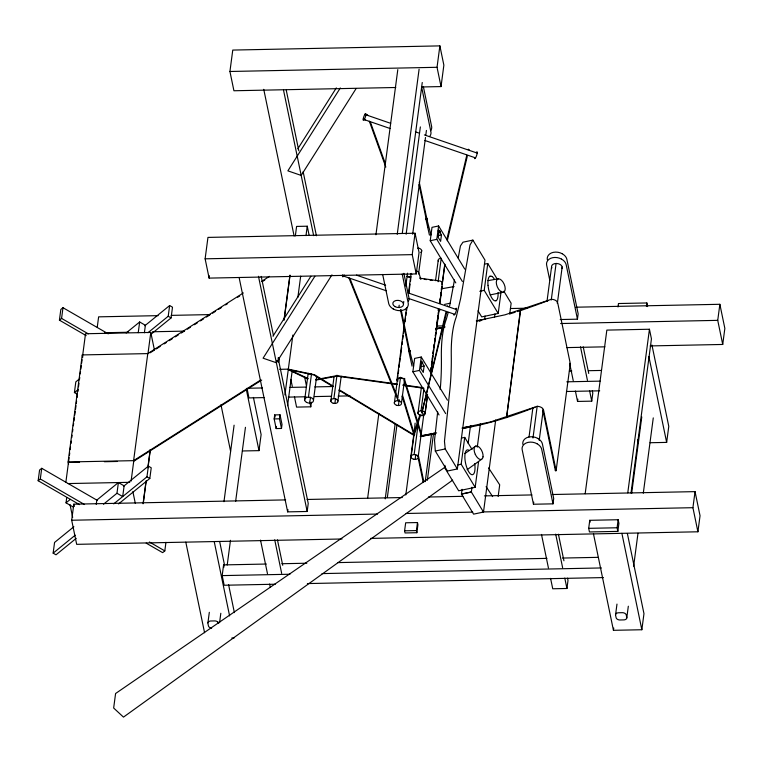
<?xml version="1.0" encoding="UTF-8"?>
<svg xmlns="http://www.w3.org/2000/svg" width="763" height="763" viewBox="0 0 763 763"><rect width="100%" height="100%" fill="white"/><g stroke="black" fill="none" stroke-linecap="round" stroke-linejoin="round"><path stroke-width="1.14" d="M412.077 366.164L408.539 350.083L409.111 348.72L413.613 366.068M421.643 361.195L421.643 361.195A1.221 0.811 7.6 0 0 421.472 362.673L422.816 362.93L422.254 362.072M429.435 235.109L425.897 219.029L426.469 217.665L430.971 235.014M427.328 220.612C426.012 216.339 426.469 223.893 427.471 219.591M409.369 349.082L408.854 350.694L408.539 350.083M426.727 218.027L426.202 219.639L425.897 219.029M427.28 220.059C426.622 222.109 427.452 217.627 427.452 220.126M410.141 350.942L409.683 351.991L410.065 350.522M437.666 411.953L434.529 440.194L435.311 451.028L447.452 471.029L457.352 468.949L485.001 260.126L472.869 240.116L462.969 242.195L460.451 245.905L458.21 257.97M79.543 504.648L38.15 480.738L39.571 470.037L41.727 468.282L97.292 500.375M86.171 335.615L59.419 320.164L60.83 309.463L62.986 307.708L108.27 333.851M38.15 480.738L40.305 478.983L41.727 468.282M59.419 320.164L61.574 318.409L62.986 307.708M76.243 538.344L56.004 554.806L53.143 553.146L54.564 542.445L73.877 526.737M77.273 394.233L74.412 392.573L75.823 381.872L79.505 378.877M68.584 464.266L68.107 461.968L82.29 354.919L147.784 353.603L243.349 292.954M65.837 482.435L69.118 457.657M69.433 455.292L69.738 452.936M70.215 449.397L70.52 447.032M70.997 443.494L71.302 441.138M71.77 437.59L72.084 435.234M72.552 431.696L72.867 429.331M73.334 425.792L73.649 423.436M73.963 421.071L74.431 417.533M74.745 415.167L75.213 411.629M75.527 409.273L75.995 405.735M76.31 403.369L76.615 401.014M77.092 397.475L77.397 395.11M77.874 391.572L78.179 389.206M78.494 386.851L78.961 383.312M79.428 379.774L79.743 377.408M80.21 373.87L80.525 371.505M80.84 369.149L81.307 365.611M81.622 363.245L82.089 359.707M82.404 357.351L85.523 333.746L150.788 332.43L154.412 349.921M73.181 506.975L66.028 502.846L66.734 497.486M342.072 538.983L76.681 544.343L71.684 520.242L73.811 504.181L285.658 499.899M97.254 327.165L98.627 316.845L158.132 315.644M96.252 504.381L96.815 500.099L118.389 482.55L124.121 485.859L122.7 496.56L116.977 493.26L118.389 482.55M138.237 332.678L139.658 321.976L145.38 325.286L144.388 332.773M68.107 461.968L133.601 460.652L147.784 353.603M131.102 481.119L133.754 461.052M147.974 353.67L150.788 332.43M143.062 503.78L146.019 481.434M147.888 467.318L150.225 449.665M143.32 503.084L146.219 480.585M147.993 467.795L150.282 449.903M113.716 503.876L146.954 476.837L148.375 466.126L151.236 467.786L149.815 478.487L118.551 503.923M147.984 332.716L168.222 316.254L169.634 305.553L172.505 307.203L171.084 317.913L150.845 334.375M146.191 543.142L162.653 552.65L164.818 550.896L165.943 542.331M205.123 258.819L207.956 237.407L415.062 233.23L419.059 252.505L416.226 273.917L209.11 278.104L205.123 258.819L412.23 254.632L416.226 273.917M395.806 87.497L233.926 90.759L229.93 71.484L232.763 50.072L439.879 45.885L443.866 65.17L441.033 86.581L421.987 86.963M209.11 278.104L209.415 275.844M207.908 622.913L209.32 612.317M223.969 501.682L234.098 425.182M275.29 584.22L224.169 585.25L222.176 575.607L223.588 564.906L266.392 564.038M219.572 622.684L220.822 613.271M227.212 565.011L230.483 540.299M235.624 501.453L245.448 427.309M242.424 450.971L258.991 450.637L261.118 434.576L253.411 397.409M314.871 276.282L263.082 358.19L276.378 362.759L276.673 360.47M278.39 362.311L279.02 357.599M283.998 319.955L289.921 275.252M278.514 362.301L279.144 357.599M284.122 319.955L290.045 275.252M295.348 235.862L296.597 226.42L307.241 226.21L309.063 234.975M274.165 418.925L274.699 414.91L280.021 414.805L282.024 424.447L281.49 428.463L276.158 428.568L274.165 418.925L279.487 418.82L281.49 428.463M276.158 428.568L276.425 426.565M279.487 418.82L280.021 414.805M284.904 394.9L292.878 335.033M297.866 297.389L300.67 276.206M305.992 235.643L307.241 226.21M287.556 405.773L292.086 371.562M278.094 357.904L308.233 503.446L307.174 511.477L287.651 511.868L287.956 509.579M304.628 400.203L308.195 373.221M308.443 397.103L311.542 373.632M309.683 403.131L310.465 397.265M294.432 396.703L296.578 407.108L310.779 406.813L311.39 402.225M313.498 400.031L316.607 376.56M330.827 401.128L334.089 376.483M333.879 398.648L336.988 375.177M334.881 403.465L335.501 398.772M337.923 400.985L341.195 376.34M375.93 234.794L397.8 69.643M397.227 234.365L419.097 69.214M402.254 233.497L422.254 82.499M367.661 498.067L378.877 413.346M406.135 234.27L420.356 126.916M398.887 307.556L399.202 305.2M403.465 303.836L403.77 301.471M405.802 286.144L407.528 273.164M412.678 234.231L425.487 137.502M425.802 135.146L426.431 130.425M412.23 254.632L415.062 233.23M441.033 86.581L437.037 67.297L439.879 45.885M396.998 379.85L404.161 325.734M404.476 323.378L406.498 308.09M408.529 292.801L411.019 273.974M394.366 403.198L397.914 375.654M398.248 373.86L398.696 369.788M399.011 367.442L399.469 363.922M399.802 362.129L400.251 358.057M400.585 356.264L401.653 347.489M402.139 344.523L402.425 341.624M402.74 339.277L403.198 335.758M403.513 333.412L403.98 329.893M405.067 321.681L405.534 318.161M405.84 315.815L406.307 312.286M406.641 310.503L406.937 307.594M408.968 292.897L410.036 284.132M410.523 281.166L410.818 278.257M397.418 400.718L400.527 377.246M385.22 498.888L395.186 423.57M398.41 405.534L399.192 399.669M387.337 497.533L396.998 424.571M401.462 403.055L404.724 378.41M418.563 273.974L421.662 250.512M439.059 414.967L412.869 371.791L414.643 358.41L421.243 357.017L447.433 400.194M455.807 282.901L430.227 240.727L432.001 227.345L438.601 225.962L464.791 269.139M445.659 413.575L419.469 370.398L421.243 357.017M462.407 281.518L436.827 239.344L438.601 225.962M421.558 363.083L420.852 368.443L423.265 372.411L424.114 365.992L422.301 363.007M439.059 230.96L438.21 237.379L440.613 241.356L441.472 234.928L439.66 231.952M414.366 435.492A3.968 2.623 7.5 0 1 413.956 434.939L415.11 423.141M405.802 494.949L413.746 434.939M411.076 457.075L414.185 433.613M417.971 413.298L421.386 387.48M435.53 280.698L438.172 260.746M414.128 454.595L418.162 424.085M404.6 530.819L405.668 522.789L417.475 522.55L417.914 524.696L416.856 532.717L405.048 532.955L404.6 530.819L416.407 530.581L416.856 532.717M421.023 410.809L423.818 389.693M438.115 281.738L441.224 258.266A3.586 2.375 7.5 0 0 439.106 258.857A3.624 2.394 7.5 0 0 438.315 259.678A3.586 2.375 7.5 0 0 438.382 261.299M415.129 459.421L415.749 454.729M422.025 415.635L422.645 410.942A3.624 2.394 7.5 0 1 423.97 411.639A3.586 2.375 7.5 0 1 424.934 414.214A3.624 2.394 7.5 0 1 424.133 415.053A3.586 2.375 7.5 0 1 420.423 415.406M418.172 456.932L423.923 413.517M425.067 413.145L427.557 394.376M430.666 370.904L431.133 367.385M431.438 365.038L431.906 361.519M432.22 359.173L432.688 355.653M432.993 353.307L433.46 349.788M433.775 347.442L434.242 343.922M434.548 341.566L435.015 338.047M435.33 335.701L435.797 332.182M436.102 329.835L436.417 327.489M436.884 323.97L437.972 315.758M438.277 313.412L438.744 309.892M439.831 301.671L440.299 298.152M440.613 295.806L441.081 292.286M441.386 289.94L441.853 286.421M442.168 284.074L444.81 264.122M425.096 413.708L427.423 396.102M430.685 371.457L431.152 367.938M431.467 365.591L432.707 356.207M433.022 353.86L433.479 350.341M433.794 347.995L434.261 344.475M434.567 342.129L435.034 338.6M435.349 336.254L435.816 332.735M436.121 330.389L438.925 309.273M439.85 302.224L441.1 292.839M441.405 290.493L441.872 286.974M442.187 284.628L444.829 264.675M430.79 372.773L439.202 309.253M439.984 303.369L442.387 282.739A3.977 2.632 7.5 0 0 439.936 281.003L419.564 278.152M416.407 530.581L417.475 522.55M425.229 481.653L431.62 433.403M427.347 480.289L433.575 433.222M444.991 465.382L444.676 467.709L458.677 490.781L475.168 487.319L478.573 461.634M475.168 487.319L461.176 464.247L464.734 437.399L461.434 438.096M478.048 310.884L481.701 316.903L498.201 313.44L484.209 290.369L487.757 263.531L484.457 264.217M495.683 420.031L483.494 512.059L473.594 514.138L461.453 494.128L462.073 489.302M468.167 443.332L470.504 425.64M484.562 319.544L485.03 316.006M483.494 512.059L471.353 492.049L471.973 487.223M477.285 447.147L480.404 423.56M494.453 317.465L494.929 313.927M498.201 313.44L501.138 291.266M509.741 313.851L511.143 303.226L503.866 291.228M498.153 496.522L499.698 484.82L488.578 467.91M529.026 437.037L532.927 407.547M546.995 301.375L551.525 267.164M532.975 438.029L537.2 406.183M551.258 300.012L556.093 263.435M539.203 440.356L543.266 409.683M557.333 303.521L562.169 266.945M537.791 438.41L537.753 438.391A11.96 7.916 7.5 0 1 542.417 443.999L553.7 498.497L552.994 503.847L533.461 504.238L533.747 502.102M485.592 319.115L476.312 320.899L504.992 314.823L551.268 299.325A5.742 3.805 7.5 0 1 553.843 299.668A5.799 3.834 7.5 0 1 556.818 301.385L557.743 303.054L570.285 363.627L556.103 470.676L555.397 470.695L555.712 468.339M560.214 319.535L577.448 319.182L578.154 313.831L566.871 259.344A11.96 7.916 7.5 0 0 562.245 253.755L562.245 253.755M592.326 390.799L592.803 393.117L591.745 401.147L577.543 401.433L577.849 399.135M550.581 578.364L552.736 588.769L566.938 588.483L567.996 580.452L567.519 578.144M585.183 493.68L606.843 330.102L649.447 329.244L651.44 338.886L631.02 493.041M588.693 528.339L589.761 520.309L618.154 519.737L618.907 523.351L617.839 531.382L589.446 531.954L588.693 528.339L617.095 527.767L617.839 531.382M618.011 306.974L618.469 303.531L646.862 302.959L647.615 306.573M617.095 527.767L618.154 519.737M646.414 306.402L646.862 302.959M627.777 492.812L649.447 329.244M627.377 533.537L643.972 613.681L641.845 629.742L613.442 630.314L613.748 628.016M615.579 614.682L616.981 604.086M631.64 493.451L641.769 416.951M626.766 617.982L628.33 606.213M633.633 566.194L637.992 533.242M643.295 493.222L653.271 417.895M650.086 442.731L666.652 442.397L668.779 426.345L651.945 345.038M370.637 538.401L697.916 531.792L692.918 507.691L695.045 491.63L552.24 494.519M650.124 345.925L722.723 344.456L717.735 320.355L719.862 304.294L575.855 307.203M697.916 531.792L700.043 515.74L695.045 491.63M722.723 344.456L724.85 328.395L719.862 304.294M454.462 280.002L449.617 306.058M409.798 350.246L410.179 350.999M448.205 312.458L446.393 319.01A92.104 32.418 78.1 0 0 441.367 356.96L441.367 357.141A177.34 62.423 78.1 0 1 440.203 389.54M446.841 239.458L466.794 155.232M447.28 240.736L467.233 156.52M446.698 312.191L421.863 412.64L445.983 312.067M421.472 362.673L422.502 363.159L422.387 362.129M413.708 433.727L419.898 414.891M414.576 433.365L414.633 434.824M414.9 432.907L420.604 415.024M426.231 219.362L426.946 219.353L426.259 219.496L419.021 184.522M408.873 350.417L409.588 350.408L408.901 350.551L400.461 309.768M423.103 481.701L423.808 481.691L423.131 481.834L418.286 458.439M421.538 412.306L422.254 412.43M472.869 240.116L469.998 245.028L460.623 298.543L456.293 316.931A92.104 32.418 78.1 0 0 451.267 354.881L451.267 355.062A177.34 62.423 78.1 0 1 449.998 388.577L444.467 441.262L445.211 448.949L457.352 468.949M297.799 148.842L336.33 87.907M340.317 87.945L287.889 170.855L301.185 175.423L356.14 88.527M272.982 336.178L310.884 276.244M276.378 362.759L331.962 274.861M409.826 350.312L410.132 350.789M439.087 231.237C437.943 232.486 441.214 232.248 439.993 231.084M398.524 400.146L397.924 400.203M126.172 332.945L139.658 321.976M144.808 325.753L169.634 305.553M74.412 392.573L78.093 389.578M66.028 502.846L70.339 499.336M123.539 486.327L148.375 466.126M103.491 504.229L116.977 493.26M53.143 553.146L75.213 535.197M452.65 480.127L123.482 717.115L113.658 708.026L115.585 693.519L445.191 467.07M467.128 469.703L481.606 459.278A7.172 3.672 65.8 0 0 482.998 456.837M439.211 231.103C437.504 232.543 441.462 232.181 439.869 231.103M464.81 453.594L475.607 446.183A7.172 3.672 65.8 0 1 477.295 446.164M261.461 281.461L269.501 276.359M150.139 352.802L154.164 350.246M156.177 348.968L160.201 346.421M164.226 343.865L166.239 342.587M169.252 340.67L172.276 338.753M175.29 336.845L178.313 334.928M181.327 333.011L184.341 331.094M187.364 329.177L190.378 327.27M194.403 324.714L197.426 322.797M200.44 320.88L203.454 318.963M206.477 317.055L209.491 315.138M212.515 313.221L215.528 311.304M218.552 309.387L221.566 307.479M225.59 304.923L227.603 303.645M237.665 297.265L239.677 295.987M262.815 281.299L264.828 280.031M133.601 460.652L260.355 380.212M133.954 461.129L261.709 380.06M539.04 304.027L548.215 300.584M535.054 407.251C511.515 416.522 487.366 424.371 462.34 428.444M521.806 310.179L538.02 304.408M509.713 313.927L515.225 312.239M517.419 311.571L520.728 310.56L520.614 310.026L506.546 417.609L520.366 310.121L520.719 310.56M471.42 426.164L462.14 427.948L490.819 421.872L537.085 406.374A5.742 3.805 7.5 0 1 542.617 408.424M438.172 235.624L441.472 234.928M430.227 240.727L436.827 239.344M479.803 291.294L484.209 290.369M420.814 366.679L424.114 365.992M412.869 371.791L419.469 370.398M435.311 451.028L445.211 448.949M457.876 464.944L461.176 464.247M461.453 494.023L471.353 491.944M461.453 494.128L471.353 492.049M427.013 219.401L427.49 219.734M444.648 304.38L450.475 303.169M490.123 294.928L502.951 292.267A7.172 3.672 65.8 0 0 502.998 282.052A7.172 3.672 65.8 0 0 496.293 282.329A7.172 3.672 65.8 0 0 502.951 292.267M436.512 328.624L444.686 327.041M435.568 329.32L437.905 328.872M421.166 435.902L435.187 433.184M420.222 436.598L435.425 433.651M435.721 328.71L445.001 326.926M439.364 328.519L441.691 328.071M315.825 379.612L336.845 375.654L397.218 384.056M316.054 380.088L336.941 376.14L397.189 384.533M420.384 435.978L436.617 432.859M420.537 436.465L435.654 433.556M462.397 428.415L471.696 426.622M441.205 288.843L454.071 286.583M488.005 280.631L498.544 278.781M438.992 230.14L438.992 230.14A1.221 0.811 7.6 0 0 438.83 231.618L439.536 231.599M229.93 71.484L437.037 67.297M171.217 315.377L210.493 314.585M437.8 309.997L440.184 309.94M510.399 308.529L527.061 308.195M104.827 332.735L128.632 332.248M152.428 331.771L184.57 331.123M436.865 326.03L444.009 325.877M560.643 323.531L717.735 320.355M566.823 347.604L604.906 346.831M279.639 369.321L288.357 369.149L308.166 378.639M569.57 363.636L570.285 363.627M569.408 371.085L571.792 371.037M588.435 370.704L601.511 370.436M248.166 388.243L262.434 387.957M289.787 387.404L306.43 387.07M314.747 386.898L332.582 386.545M566.804 381.815L600.09 381.138M264.437 397.599L248.976 397.914L246.983 388.272M288.214 397.122L306.049 396.76M314.366 396.588L331.018 396.255M338.152 396.111L350.036 395.873M566.423 391.505L599.708 390.828M68.918 462.445L79.562 462.225M104.388 461.72L117.397 461.462M68.05 483.57L129.758 482.321M307.079 499.469L402.282 497.543M428.463 497.018L462.979 496.322M484.4 495.893L532.002 494.929M71.684 520.242L377.542 514.062M406.107 513.48L472.755 512.135M482.273 511.944L692.918 507.691M281.843 563.723L306.812 563.228M337.723 562.598L546.976 558.373M562.436 558.058L598.106 557.343M222.176 575.607L289.94 574.243M322.043 573.595L601.444 567.949M307.394 583.571L603.438 577.591M231.809 638.021L234.174 637.973M406.727 276.349L411.4 277.007M407.871 276.998L410.208 277.322M424.199 279.287L426.536 279.611M430.036 280.107L432.363 280.431M403.055 384.876L422.883 387.661M403.026 385.353L424.018 388.3M409.493 352.22L409.359 350.055L409.655 351.295M288.29 369.149L314.547 374.767L333.269 386.192M288.271 369.626L313.355 374.843M364.933 114.259L367.175 115.032M365.916 114.812L390.656 123.32M415.387 131.827L418.763 132.981M424.381 134.917L477.218 153.086M363.236 119.057L365.477 119.829M364.218 119.61L390.084 128.499M424.934 140.487L475.53 157.884M356.445 275.138L385.668 285.19M408.157 292.925L456.503 309.549M343.503 276.072L386.221 290.76M408.71 298.495L454.805 314.346M288.204 369.635L307.775 379.011M561.501 259.086L561.539 259.105A11.96 7.916 7.5 0 1 566.165 264.694L577.448 319.182M393.307 309.005L393.346 309.034A11.96 7.916 7.5 0 1 388.682 303.416L382.673 274.432M537.047 443.742L537.085 443.77A11.96 7.916 7.5 0 1 541.701 449.359L552.994 503.847M314.175 375.158L314.9 375.568M168.222 316.254L171.084 317.913M61.574 318.409L88.327 333.86M146.954 476.837L149.815 478.487M40.305 478.983L84.55 504.543M149.376 541.978L164.818 550.896M427.022 219.429L427.28 219.916M339.354 389.855L414.385 435.034M315.539 376.121L332.782 386.507M338.867 390.17L413.947 435.387M542.636 408.434L543.561 410.103L556.103 470.676M411.791 274.508L411.2 273.412M397.618 381.557L397.018 380.46A3.968 2.623 7.5 0 1 399.936 377.752A3.968 2.623 7.5 0 1 404.609 379.697L421.548 434.185A3.968 2.623 7.5 0 1 421.033 435.854M420.642 433.699L403.932 379.812M486.098 486.651L492.64 496.589M487.757 263.531L497.495 279.573M464.734 437.399L472.03 449.436M349.874 278.352L397.676 397.657M348.796 277.579L397.485 399.097M397.924 380.937L397.733 380.441A3.243 2.146 7.5 0 1 400.48 378.21M370.36 121.985L385.258 163.416M369.321 121.183L385.82 167.097M420.871 279.468L418.782 272.649A3.987 2.632 7.5 0 0 416.331 270.913M402.416 394.938L414.433 434.3M402.072 396.169L413.737 434.357M648.855 356.445L666.652 442.397M637.534 439.488L638.259 442.979M583.228 346.869L588.74 373.46M621.883 533.327L641.845 629.742M580.49 346.812L587.434 380.336M589.589 390.742L591.745 401.147M569.646 363.283L573.232 380.623M575.388 391.028L577.543 401.433M549.761 280.164L546.632 265.085A11.96 7.916 7.5 0 1 548.921 259.363L548.95 259.334A8.965 5.942 7.5 0 1 561.454 259.086M593.48 533.9L613.442 630.314M589.761 520.309L590.133 522.121M542.855 410.151L555.397 470.695M558.421 534.205L563.924 560.795M555.683 534.148L562.627 567.672M564.782 578.077L566.938 588.483M541.482 534.434L548.425 567.958M533.461 504.238L522.178 449.75A11.96 7.916 7.5 0 1 524.458 444.018L524.496 443.999A8.965 5.942 7.5 0 1 536.999 443.742M423.436 86.972L431.6 126.391A11.96 7.916 7.5 0 1 430.675 130.683M421.519 86.534L430.885 131.741A11.96 7.916 7.5 0 1 429.97 136.033M419.249 182.185L426.946 219.353M403.875 273.326L408.911 297.675A11.96 7.916 7.5 0 1 408.463 301.166M402.206 274.041L408.205 303.025A11.96 7.916 7.5 0 1 405.926 308.748A8.965 5.942 7.5 0 1 393.384 309.025M401.166 309.759L409.588 350.408M418.267 454.929L423.808 481.691M286.268 90.225L298.8 150.769M303.149 171.732L316.407 235.767M283.512 90.101L313.66 235.653M263.75 89.338L294.127 236.044M304.561 376.76L306.468 386.011M309.826 402.196L310.779 406.813M290.837 379.354L292.277 386.297M261.213 276.397L273.516 335.777M258.466 276.282L307.174 511.477M274.699 414.91L275.138 417.056M239.181 277.837L287.651 511.868M246.239 389.073L258.991 450.637M277.455 539.88L282.73 565.316M274.718 539.822L281.661 573.347M260.517 540.109L267.46 573.633M269.616 584.038L270.34 587.5M220.965 404.743L230.588 451.21M219.706 541.768L224.513 565.001M228.604 584.744L234.384 612.622M223.588 564.906L224.036 567.043M214.212 541.558L229.606 615.903M185.81 542.14L204.579 632.737M132.876 491.63L135.289 503.284M82.29 354.919L82.766 357.218M73.811 504.181L74.288 506.479M70.024 504.61L72.685 517.428M474.71 463.637A12.675 4.464 78.1 0 1 471.477 474.576A12.675 4.464 78.1 0 1 465.02 459.746A12.675 4.464 78.1 0 1 468.883 450.256M488.034 285.343A12.675 4.464 78.1 0 0 488.949 290.741A12.551 4.416 78.1 0 0 494.023 300.45A12.675 4.464 78.1 0 0 496.026 300.651M498.048 292.515A12.675 4.464 78.1 0 1 497.934 296.616A12.675 4.464 78.1 0 1 496.055 300.784M489.932 276.32A12.675 4.464 78.1 0 1 491.935 276.521M487.986 285.267A12.675 4.464 78.1 0 1 489.903 276.177M491.916 276.378A12.675 4.464 78.1 0 1 494.214 279M417.628 248.185A3.586 2.375 7.5 0 1 419.24 248.395M396.817 405.315A3.586 2.375 7.5 0 0 400.537 404.953A3.624 2.394 7.5 0 0 401.319 404.123A3.586 2.375 7.5 0 0 400.375 401.567A3.624 2.394 7.5 0 0 399.02 400.909A3.586 2.375 7.5 0 0 395.329 401.3A3.624 2.394 7.5 0 0 394.471 402.111A3.586 2.375 7.5 0 0 395.492 404.686A3.624 2.394 7.5 0 0 396.779 405.325M420.728 252.419A3.624 2.394 7.5 0 0 421.529 251.58A3.586 2.375 7.5 0 0 420.575 249.024A3.624 2.394 7.5 0 0 419.221 248.366M413.527 459.192A3.586 2.375 7.5 0 0 417.247 458.84A3.624 2.394 7.5 0 0 418.038 458A3.586 2.375 7.5 0 0 417.084 455.454A3.624 2.394 7.5 0 0 415.73 454.796A3.586 2.375 7.5 0 0 412.039 455.187A3.624 2.394 7.5 0 0 411.181 455.997M411.247 456.016A3.586 2.375 7.5 0 0 412.201 458.573A3.624 2.394 7.5 0 0 413.489 459.202M422.645 411.038A3.586 2.375 7.5 0 0 418.935 411.4A3.624 2.394 7.5 0 0 418.076 412.211A3.586 2.375 7.5 0 0 419.097 414.786A3.624 2.394 7.5 0 0 420.384 415.415M336.836 399.497A3.586 2.375 7.5 0 1 337.79 402.053A3.624 2.394 7.5 0 1 336.988 402.893A3.586 2.375 7.5 0 1 333.278 403.245M336.864 399.488A3.624 2.394 7.5 0 0 335.52 398.858A3.586 2.375 7.5 0 0 331.771 399.221A3.624 2.394 7.5 0 0 330.97 400.06A3.586 2.375 7.5 0 0 331.953 402.616A3.624 2.394 7.5 0 0 333.24 403.255M481.606 459.278A7.239 3.701 65.9 0 1 479.908 459.345A7.172 3.672 65.8 0 1 475.301 454.347M475.254 454.3A7.239 3.701 65.9 0 1 475.578 446.107M477.266 446.04A7.239 3.701 65.9 0 1 483.027 456.827M455.807 308.586A3.624 0.792 -71 0 1 455.988 311.695A3.624 0.792 -71 0 1 453.785 314.795M344.123 274.861A3.586 0.782 -71 0 1 342.749 276.807A3.586 0.782 -71 0 1 342.635 274.852M476.532 152.123A3.624 0.792 -71 0 1 476.703 155.232A3.624 0.792 -71 0 1 474.5 158.332M522.893 444.4A11.96 7.916 7.5 0 1 525.173 438.668L525.202 438.649A8.965 5.942 7.5 0 1 537.715 438.391M547.348 259.735A11.96 7.916 7.5 0 1 549.627 254.012L549.656 253.984A8.965 5.942 7.5 0 1 562.169 253.736M551.878 267.985A5.379 3.567 7.5 0 1 556.723 263.464A5.379 3.567 7.5 0 1 561.959 268.547M616.533 613.338A3.586 2.375 7.5 0 1 618.64 612.765L622.198 612.679A3.586 2.375 7.5 0 1 623.81 612.899A3.624 2.394 7.5 0 1 625.155 613.528A3.586 2.375 7.5 0 1 626.251 615.016L626.747 617.429A3.586 2.375 7.5 0 1 626.604 618.497A3.624 2.394 7.5 0 1 625.813 619.337A3.586 2.375 7.5 0 1 623.705 619.899L620.147 619.985A3.586 2.375 7.5 0 1 618.535 619.766A3.624 2.394 7.5 0 1 617.191 619.136A3.586 2.375 7.5 0 1 616.113 617.649L615.598 615.236A3.586 2.375 7.5 0 1 615.741 614.167A3.624 2.394 7.5 0 1 616.542 613.328M217.989 622.198A3.586 2.375 7.5 0 1 218.571 623.247M217.999 622.198A3.624 2.394 7.5 0 0 216.864 621.397A3.586 2.375 7.5 0 0 214.537 620.91L210.989 620.987A3.586 2.375 7.5 0 0 209.463 621.273A3.624 2.394 7.5 0 0 208.404 621.95A3.586 2.375 7.5 0 0 207.937 623.466L208.433 625.879A3.586 2.375 7.5 0 0 209.024 626.938A3.624 2.394 7.5 0 0 210.149 627.73A3.586 2.375 7.5 0 0 211.656 628.168M401.224 378.257A3.243 2.146 7.5 0 1 402.578 378.648M420.833 434.195A3.243 2.146 7.5 0 1 420.852 434.691M409.903 351.19L409.664 351.924L409.884 351.257M367.346 115.327L367.966 115.385L367.346 115.327M447.461 306.173L448.034 306.564L447.461 306.173M468.224 149.348L468.873 149.596L468.224 149.348M481.195 320.479L478.849 320.937L481.224 320.47M410.351 358.181L410.351 358.181M427.795 227.508L427.633 226.783L427.795 227.508M306.507 402.368A4.483 2.966 7.5 0 0 313.526 400.718A4.483 2.966 7.5 0 0 307.212 397.275A4.483 2.966 7.5 0 0 306.507 402.368M364.418 119.286A3.624 0.792 -71 0 0 365.849 113.601A3.624 0.792 -71 0 0 363.436 117.969A3.624 0.792 -71 0 0 364.418 119.286M395.072 306.64A5.379 3.567 7.5 0 0 403.493 304.666A5.379 3.567 7.5 0 0 395.921 300.527A5.379 3.567 7.5 0 0 395.072 306.64"/></g></svg>
